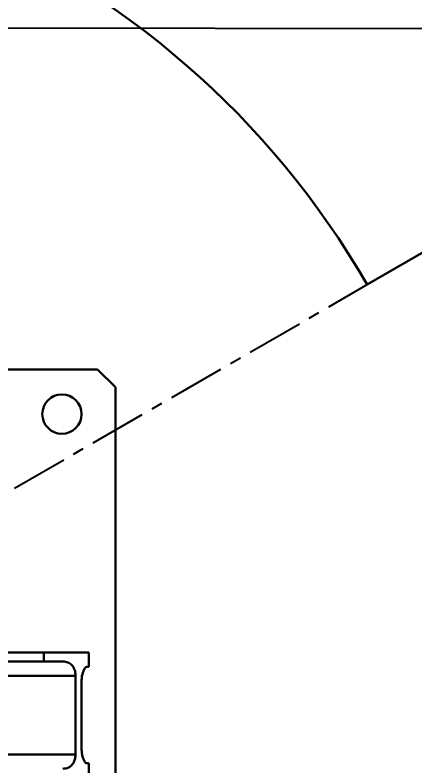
# Model space of a CAD drawing. Header units: millimetres. Extents: x -2601 to 21461, y 11492 to 21077.
# Drawn here: x 139.9 to 363.9, y 12761.4 to 13181.9 of the extents above; entities that cross this region are included whole.
import ezdxf

# ---------------------------------------------------------------- set-up
doc = ezdxf.new("R2010")
doc.units = ezdxf.units.MM
doc.header["$PDSIZE"] = -1
doc.linetypes.add('CENTER', pattern=[50.8, 31.75, -6.35, 6.35, -6.35])
doc.styles.get("Standard").update_dxf_attribs({"font": ''})
doc.styles.get('Standard').set_extended_font_data('HYSWLongFangSong')
doc.dimstyles.new('ISO-25', dxfattribs={"dimscale": 25, "dimtxt": 3.5, "dimasz": 1.6, "dimexe": 1.25, "dimexo": 0.625, "dimtad": 1, "dimdec": 0, "dimzin": 9, "dimdsep": 46, "dimtxsty": 'Standard', "dimcen": 2.5, "dimadec": 0, "dimazin": 2, "dimtfac": 1, "dimtdec": 0, "dimtofl": 0, "dimtmove": 0, "dimatfit": 3, "dimfxl": 1, "dimarcsym": 0})

# ---------------------------------------------------------------- blocks, each defined once
blk = doc.blocks.new('*D42')
at = {"color": 0, "lineweight": -2}
blk.add_line((-236.77, 12789.94), (-752.51, 12789.94), dxfattribs=at)
blk.add_arc((-80.3, 12789.94), 640.96, 183.57619, 326.42381, dxfattribs=at)
at = {"color": 0}
for points in [[(-726.67, 12749.76), (-713.35, 12750.17), (-721.26, 12789.94)], [(448.06, 12438.97), (459.39, 12431.95), (474.79, 12469.46)]]:
    blk.add_solid(points, dxfattribs=at)
at = {"layer": 'Defpoints', "color": 0}
for p in [(-221.14, 12789.94), (-80.3, 12789.94), (-80.3, 12789.94), (-492.3, 12298.94), (1391.95, 11939.94)]:
    blk.add_point(p, dxfattribs=at)
at = {"color": 0, "insert": (-103.48, 12208.82), "char_height": 87.5, "attachment_point": 5, "rotation": 357.7157}
blk.add_mtext('150°', dxfattribs=at)
blk = doc.blocks.new('*D43')
at = {"color": 0, "lineweight": -2}
blk.add_line((-236.77, 12789.94), (-753.02, 12789.94), dxfattribs=at)
blk.add_arc((-80.3, 12789.94), 641.47, 33.57336, 176.42664, dxfattribs=at)
at = {"color": 0}
for points in [[(459.83, 13148.19), (448.5, 13141.17), (475.23, 13110.68)], [(-713.85, 12829.72), (-727.18, 12830.13), (-721.77, 12789.94)]]:
    blk.add_solid(points, dxfattribs=at)
at = {"layer": 'Defpoints', "color": 0}
for p in [(1391.95, 13639.94), (31.09, 13421.67), (-221.14, 12789.94), (-80.3, 12789.94), (-80.3, 12789.94)]:
    blk.add_point(p, dxfattribs=at)
at = {"color": 0, "insert": (-261.69, 13466.91), "char_height": 87.5, "attachment_point": 5, "rotation": 15}
blk.add_mtext('150°', dxfattribs=at)
blk = doc.blocks.new('*D97')
at = {"color": 0, "lineweight": -2}
for p, q in [((-64.67, 13174.92), (826.24, 13173.57)), ((794.93, 13133.61), (793.83, 12408.11)), ((-65.9, 12369.42), (825.02, 12368.07))]:
    blk.add_line(p, q, dxfattribs=at)
at = {"color": 0}
for points in [[(788.26, 13133.62), (801.6, 13133.6), (794.99, 13173.61)], [(787.16, 12408.12), (800.49, 12408.1), (793.77, 12368.11)]]:
    blk.add_solid(points, dxfattribs=at)
at = {"layer": 'Defpoints', "color": 0}
for p in [(-80.3, 13174.94), (-81.52, 12369.44), (793.77, 12368.11)]:
    blk.add_point(p, dxfattribs=at)
at = {"color": 0, "insert": (735, 12770.95), "char_height": 87.5, "attachment_point": 5, "rotation": 89.9129}
blk.add_mtext('806', dxfattribs=at)

msp = doc.modelspace()

# ---------------------------------------------------------------- linework, layer by layer
at = {"lineweight": 30}
msp.add_line((337.13, 13030.94), (1391.95, 13639.94), dxfattribs=at)
at = {"color": 1, "linetype": 'CENTER'}
msp.add_line((-80.3, 12789.94), (337.13, 13030.94), dxfattribs=at)
at = {"color": 161, "lineweight": 30, "true_color": 0x67adff}
for p, q in [((186.2, 12983.44), (-15.3, 12983.44)), ((196.2, 12973.44), (186.2, 12983.44)), ((196.2, 12724.94), (196.2, 12973.44)), ((68, 12824.94), (155.99, 12824.94)), ((155.99, 12819.94), (155.99, 12824.94)), ((155.99, 12824.94), (181.2, 12824.94)), ((181.2, 12816.94), (181.2, 12824.94)), ((68, 12819.94), (155.99, 12819.94)), ((155.99, 12819.94), (166.67, 12819.94)), ((181.2, 12816.94), (180.01, 12816.94)), ((-958.87, 12811.94), (173.78, 12811.94)), ((173.78, 12811.94), (173.78, 12767.94)), ((177.2, 12808.94), (177.2, 12770.94)), ((-950.3, 12767.94), (173.78, 12767.94)), ((180.01, 12762.94), (181.2, 12762.94)), ((181.2, 12754.94), (181.2, 12762.94))]:
    msp.add_line(p, q, dxfattribs=at)
msp.add_circle((166.2, 12958.44), 11, dxfattribs=at)
at = {"lineweight": 30}
msp.add_arc((-80.3, 12789.94), 482, 30, 330, dxfattribs=at)
at = {"color": 161, "lineweight": 30, "true_color": 0x67adff}
for points, knots in [([(166.67, 12819.94), (167.67, 12819.86), (169.49, 12819.71), (171.58, 12818.35), (172.97, 12816.37), (173.68, 12814.12), (173.75, 12812.57), (173.78, 12811.94)], [0, 0, 0, 0, 0.271956, 0.49995, 0.686789, 0.874718, 1, 1, 1, 1]), ([(180.01, 12816.94), (179.77, 12816.85), (179.28, 12816.66), (178.4, 12815.2), (177.65, 12813.06), (177.25, 12810.8), (177.22, 12809.4), (177.2, 12808.94)], [0, 0, 0, 0, 0.22353, 0.446838, 0.674361, 0.893179, 1, 1, 1, 1]), ([(177.2, 12770.94), (177.24, 12770.1), (177.32, 12768.41), (177.86, 12766.14), (178.6, 12764.31), (179.38, 12763.15), (179.82, 12763.01), (180.01, 12762.94)], [0, 0, 0, 0, 0.196112, 0.391873, 0.597288, 0.819011, 1, 1, 1, 1]), ([(173.78, 12767.94), (173.73, 12767.17), (173.64, 12765.62), (172.94, 12763.55), (171.72, 12761.69), (170.1, 12760.56), (168.31, 12760.02), (167.22, 12759.97), (166.67, 12759.94)], [0, 0, 0, 0, 0.155644, 0.310966, 0.473474, 0.703399, 0.851589, 1, 1, 1, 1])]:
    msp.add_open_spline(points, degree=3, knots=knots, dxfattribs=at)

# ---------------------------------------------------------------- dimensions: what is measured, and where the dimension line sits
dim = msp.add_angular_dim_2l(base=(31.09, 13421.67), line1=((-80.3, 12789.94), (1391.95, 13639.94)), line2=((-80.3, 12789.94), (-221.14, 12789.94)), dimstyle='ISO-25')
dim.commit()
dim.dimension.update_dxf_attribs({"geometry": '*D43', "text_midpoint": (-261.69, 13466.91)})
dim = msp.add_aligned_dim(p1=(-80.3, 13174.94), p2=(-81.52, 12369.44), distance=875.29, dimstyle='ISO-25')
dim.commit()
dim.dimension.update_dxf_attribs({"geometry": '*D97', "text_midpoint": (735, 12770.95)})
dim = msp.add_angular_dim_2l(base=(-492.3, 12298.94), line1=((-80.3, 12789.94), (-221.14, 12789.94)), line2=((-80.3, 12789.94), (1391.95, 11939.94)), dimstyle='ISO-25')
dim.commit()
dim.dimension.update_dxf_attribs({"geometry": '*D42', "text_midpoint": (-105.84, 12149.49), "dimtype": 162})

doc.saveas('drawing.dxf')
